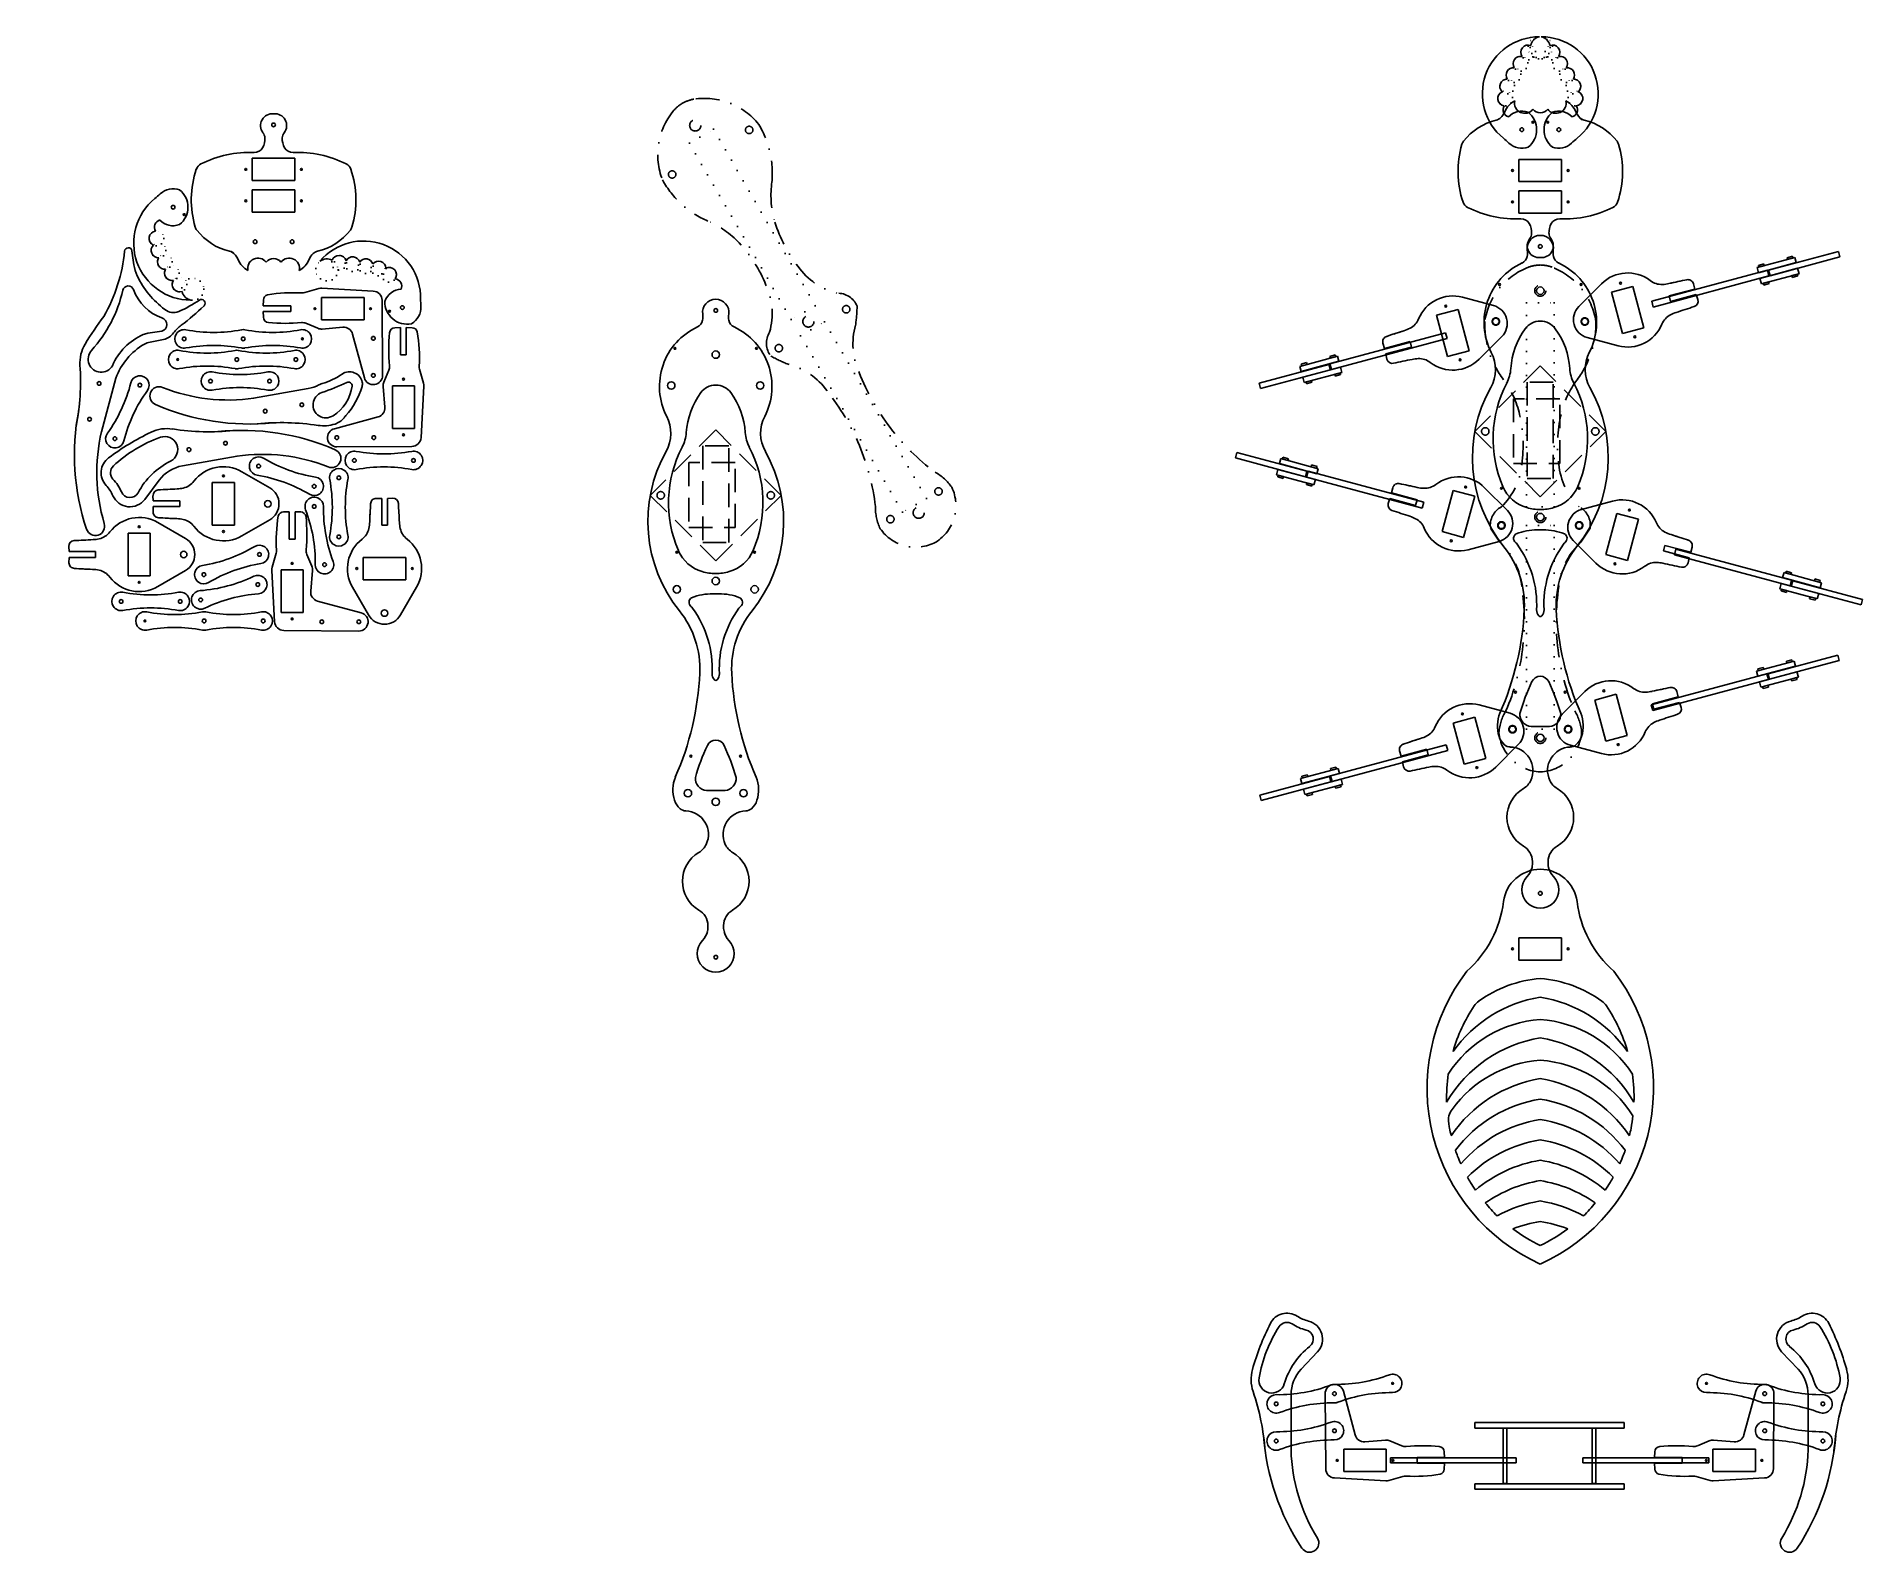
# Model space of a CAD drawing. Header units: millimetres. Extents: x -17 to 969, y -635 to 184.
import ezdxf

# ---------------------------------------------------------------- set-up
doc = ezdxf.new("R2010")
doc.units = ezdxf.units.MM
for name, pattern in [('DASHDOT', [25.4, 12.7, -6.35, 0, -6.35]), ('DASHED', [19.05, 12.7, -6.35]), ('DOT', [6.35, 0, -6.35]), ('DOT2', [3.175, 0, -3.175])]:
    doc.linetypes.add(name, pattern=pattern)
doc.layers.get('0').update_dxf_attribs({"linetype": 'CONTINUOUS', "lineweight": 25, "true_color": 0x000000})

# ---------------------------------------------------------------- blocks, each defined once
blk = doc.blocks.new('servo_mount')
for p, q in [((6, 11.5), (-6, 11.5)), ((-6, 11.5), (-6, -11.5)), ((6, -11.5), (6, 11.5)), ((-6, -11.5), (6, -11.5))]:
    blk.add_line(p, q)
for centre in [(0, 15), (0, -15)]:
    blk.add_circle(centre, 0.5)
blk = doc.blocks.new('femur')
for p, q in [((20.12, 13.18), (26.46, 36.77)), ((36.29, 35.44), (36, -5.04)), ((-5.06, 7.39), (1.35, 10.09)), ((3.72, 10.46), (14.86, 9.49)), ((-28.09, 1.03), (-28, 4.09)), ((-13.31, 1.03), (-28.09, 1.03)), ((-13.31, -2.07), (-13.31, 1.03)), ((-28.09, -2.07), (-13.31, -2.07)), ((-28.09, -2.07), (-28, -5.19)), ((-5.64, -9.19), (1.92, -11.33)), ((3.56, -11.52), (31.27, -9.99))]:
    blk.add_line(p, q)
for centre in [(31.29, 35.48), (31.29, 15.48)]:
    blk.add_circle(centre, 1)
for centre, radius, start, end in [((31.29, 35.48), 5, 359.59186, 164.954), ((3.29, 5.48), 5, 85.05958, 112.79265), ((15.29, 14.48), 5, 265.05958, 344.954), ((-25, 4), 3, 95.49408, 178.27696), ((-16.19, -87.62), 95.04, 84.73033, 95.49408), ((-7, 12), 5, 264.73033, 292.79265), ((-25, -5.1), 3, 181.69402, 254.67329), ((-12.07, 74.29), 83.43, 260.53177, 273.28845), ((-7, -14), 5, 74.16424, 93.28845), ((31, -5), 5, 273.14728, 359.59186), ((3.29, -6.52), 5, 254.16424, 273.14728)]:
    blk.add_arc(centre, radius, start, end)
at = {"rotation": 90}
blk.add_blockref('servo_mount', (14.79, -0.52), dxfattribs=at)
blk = doc.blocks.new('femur_tibia')
for centre in [(0, 0), (31.9, 0)]:
    blk.add_circle(centre, 1)
for centre, radius, start, end in [((0, 0), 5, 79.1845, 280.8155), ((15.95, 83.49), 80, 259.1845, 280.8155), ((31.9, 0), 5, 259.1845, 100.8155), ((15.95, -83.49), 80, 79.1845, 100.8155)]:
    blk.add_arc(centre, radius, start, end)
blk = doc.blocks.new('femur_tibia_control')
for centre, radius in [((-31.9, 0), 0.5), ((0, 0), 1), ((0, 0), 1), ((31.9, 0), 1)]:
    blk.add_circle(centre, radius)
for centre, radius, start, end in [((-31.9, 0), 5, 79.1845, 280.8155), ((-15.95, 83.49), 80, 259.1845, 280.8155), ((0, 0), 5, 80.7182, 100.8155), ((0, 0), 5, 79.1845, 99.2818), ((15.95, 83.49), 80, 259.1845, 280.8155), ((31.9, 0), 5, 259.1845, 100.8155), ((-15.95, -83.49), 80, 79.1845, 100.8155), ((0, 0), 5, 259.1845, 279.2818), ((0, 0), 5, 260.7182, 280.8155), ((15.95, -83.49), 80, 79.1845, 100.8155)]:
    blk.add_arc(centre, radius, start, end)
blk = doc.blocks.new('coxa')
for p, q in [((-25, 8.66), (-10, 17.32)), ((37.88, 1.55), (23.5, 1.55)), ((23.5, 1.55), (23.5, -1.55)), ((37.88, 1.55), (37.9, 4.48)), ((-25, -8.66), (-10, -17.32)), ((23.5, -1.55), (37.88, -1.55)), ((37.88, -1.55), (38, -4.37))]:
    blk.add_line(p, q)
blk.add_circle((-24, 0), 1.75)
for centre, radius, start, end in [((0, 0), 20, 37.44774, 120), ((23.82, 18.24), 10, 217.44774, 257.39225), ((-20, 0), 10, 120, 240), ((26, 28), 20, 257.39225, 267.70166), ((9.46, -384.21), 392.55, 86.2549, 87.70166), ((9.46, -384.21), 392.55, 86.85591, 87.70166), ((34.9, 4.5), 3, 359.59348, 90), ((23.82, -18.24), 10, 102.60775, 142.55226), ((26, -28), 20, 93.09665, 102.60775), ((163.42, -2568.18), 2563.9, 92.86768, 93.09661), ((35, -4.5), 3, 272.86768, 2.39691), ((0, 0), 20, 240, 322.55226)]:
    blk.add_arc(centre, radius, start, end)
blk.add_blockref('servo_mount', (0, 0))
blk = doc.blocks.new('tibia_middle')
for p, q in [((-14.41, 18.68), (-23.3, 28.16)), ((-9, 5), (-9, -25))]:
    blk.add_line(p, q)
for centre in [(-1, 0), (-1, -20)]:
    blk.add_circle(centre, 1)
for centre, radius, start, end in [((-16, 35), 10, 103.7418, 223.14261), ((-16, 35), 5, 103.10613, 231.73139), ((-23.13, 64.14), 20, 283.7418, 302.98779), ((-22.39, 62.43), 23.16, 283.10613, 303.62346), ((-6.79, 38.98), 10, 26.81685, 122.98779), ((-6.79, 38.98), 5, 33.04673, 123.62346), ((-64.21, 1.62), 73.5, 9.73185, 33.04672), ((-120.04, -18.27), 136.9, 15.59249, 26.81685), ((-44.17, -0.71), 40.48, 16.61109, 51.73139), ((-29, 5), 20, 0, 43.14261), ((1.33, 12.86), 7, 196.61109, 9.73185), ((-7.45, 13.15), 20, 341.31386, 15.59249), ((134.78, -34.95), 130.14, 161.31386, 175.838), ((-120.3, -7.89), 126.51, 326.47466, 355.89242), ((-104.61, -22.07), 95.66, 328.27277, 358.36303), ((-19, -75), 5, 148.27277, 326.4747)]:
    blk.add_arc(centre, radius, start, end)
blk = doc.blocks.new('tibia_front')
blk.add_line((-10.29, 13.43), (-10.29, -16.57))
for centre in [(-2.29, 8.43), (-2.29, -11.57)]:
    blk.add_circle(centre, 1)
for centre, radius, start, end in [((-8.42, 35.66), 7, 91.74071, 204.47617), ((-8.48, 37.66), 5, 63.8201, 91.74071), ((-23.8, 6.51), 39.72, 37.81273, 63.8201), ((-49.92, 16.77), 38.59, 6.60268, 24.47617), ((-8, 35), 2, 74.63109, 195.7048), ((-121.46, 3.1), 115.86, 8.51762, 15.7048), ((-14.69, 15.12), 22.98, 22.74166, 71.67977), ((23.38, 43.12), 20, 217.81273, 222.2523), ((1.17, 22.95), 10, 7.85123, 42.2523), ((-1.65, 22.36), 10, 186.60268, 197.31881), ((0.04, 21.29), 7, 188.51762, 22.74166), ((-8.73, 21.58), 20, 341.31386, 7.85123), ((-30.29, 13.43), 20, 0, 17.31881), ((133.5, -26.52), 130.14, 161.31386, 175.838), ((-121.58, 0.54), 126.51, 326.47466, 355.89242), ((-105.9, -13.64), 95.66, 328.27277, 358.36303), ((-20.29, -66.57), 5, 148.27277, 326.4747)]:
    blk.add_arc(centre, radius, start, end)
blk = doc.blocks.new('tibia_rear')
for p, q in [((1.73, 72.67), (-1.21, 65.7)), ((-27.11, 30.99), (-20.45, 27.74)), ((-25, 35), (-18.1, 32.03)), ((-7.65, 4.06), (-7.65, -25.94))]:
    blk.add_line(p, q)
for centre in [(0.35, -0.94), (0.35, -20.94)]:
    blk.add_circle(centre, 1)
for centre, radius, start, end in [((3.58, 71.89), 2, 350.69444, 157.12224), ((94.33, 57.02), 89.97, 170.69444, 194.47677), ((-41.21, 91.69), 48.24, 291.45946, 319.6972), ((-19.63, 73.47), 20, 319.50865, 337.12224), ((-41.77, 55.21), 2, 40.37013, 210.90112), ((66.93, 120.26), 128.68, 210.9011, 218.13916), ((10.56, 99.69), 66.68, 220.37013, 231.35182), ((-24.98, 66.84), 24.91, 274.07134, 325.41842), ((-2, 51), 3, 358.00127, 145.41842), ((74.23, 48.34), 73.28, 178.00127, 206.9717), ((-50.01, 28.44), 20, 21.34512, 38.13916), ((-26.72, 53.08), 7, 231.35182, 296.51691), ((-23.06, 38.23), 3.77, 92.36288, 238.96547), ((-23, 39), 9, 201.34512, 242.86145), ((-22.05, 22.85), 10, 51.24466, 66.72221), ((-35.95, 5.53), 32.2, 8.18851, 51.24466), ((-118.69, -19.21), 136.9, 15.59249, 23.11129), ((-24.84, 18.76), 10, 45.03817, 63.97559), ((-42.46, 1.11), 34.94, 4.85436, 45.03817), ((2.69, 11.93), 7, 194.97941, 26.9717), ((-6.09, 12.21), 20, 341.31386, 15.59249), ((136.14, -35.89), 130.14, 161.31386, 175.838), ((-118.94, -8.82), 126.51, 326.47466, 355.89242), ((-103.26, -23), 95.66, 328.27277, 358.36303), ((-17.65, -75.94), 5, 148.27277, 326.4747)]:
    blk.add_arc(centre, radius, start, end)
blk = doc.blocks.new('control_pcb')
at = {"linetype": 'DASHED'}
for p, q in [((-35.36, 35.36), (-70.71, 0)), ((0, 0), (-35.36, 35.36)), ((-18, 10.5), (-53, 10.5)), ((-53, 10.5), (-53, -14.5)), ((-18, -14.5), (-18, 10.5)), ((-10, 7), (-62, 7)), ((-62, 7), (-62, -7)), ((-10, -7), (-10, 7)), ((-70.71, 0), (-35.36, -35.36)), ((-62, -7), (-10, -7)), ((-35.36, -35.36), (0, 0)), ((-53, -14.5), (-18, -14.5))]:
    blk.add_line(p, q, dxfattribs=at)
for centre in [(-35.36, 29.7), (-35.36, -29.7)]:
    blk.add_circle(centre, 2, dxfattribs=at)
blk = doc.blocks.new('thorax_top')
for centre, radius in [((-125.5, 22), 0.5), ((-105.5, 24), 2), ((-105.5, 24), 2), ((-15.5, 21), 0.5), ((4.5, 21), 2), ((94.5, 13.4), 0.5), ((114.5, 15), 2), ((-146, 0), 1), ((-122.14, 0), 2), ((0, 0), 2), ((119.14, 0), 2), ((203, 0), 1), ((4.5, -21), 2), ((94.5, -13.4), 0.5), ((114.5, -15), 2), ((-125.5, -22), 0.5), ((-105.5, -24), 2), ((-105.5, -24), 2), ((-15.5, -21), 0.5)]:
    blk.add_circle(centre, radius)
for centre, radius, start, end in [((-105, -5), 35.36, 62.77695, 155.13614), ((-32.2, -40.32), 76.96, 51.16033, 119.31501), ((-79.68, 44.22), 20, 242.77695, 299.31501), ((-42.15, -39.59), 65.08, 66.69884, 117.51769), ((-24.32, 1.82), 20, 15.82269, 66.69884), ((42.42, 165.53), 157.08, 272.67927, 293.79872), ((112.69, 4.68), 18.46, 72.27033, 111.92605), ((115.27, 12.74), 10, 40.65285, 72.27033), ((-141.61, 11.97), 5, 281.05214, 335.13614), ((-77.21, -25.56), 41.58, 93.96145, 125.95653), ((-81.46, 35.87), 20, 273.96145, 297.51769), ((36.79, 2.07), 29.86, 158.52948, 180.91399), ((11.5, 11.5), 2.92, 39.8639, 149.03624), ((17.58, 16.57), 5, 219.8639, 233.87846), ((47.16, 57.11), 55.18, 233.87846, 272.95156), ((47.42, 58.57), 50, 231.16033, 272.67927), ((139.36, -104.07), 119.81, 106.16593, 114.97711), ((106.5, 4.5), 6.52, 4.39871, 94.39871), ((119.06, 16), 5, 1.98008, 40.65285), ((136.73, 16.61), 12.67, 181.98008, 295.048), ((162, 0), 18, 30.44279, 149.55578), ((201, 0), 10, 225.47413, 134.52587), ((-145.04, 0.12), 6.96, 81.42228, 180.94957), ((-142.5, 16.5), 9.62, 261.02737, 281.05214), ((-95.75, 0), 10, 125.95653, 234.04347), ((-32.5, -0.5), 28.5, 1.00509, 15.82269), ((-32.5, 0.5), 28.5, 344.17731, 358.99491), ((-93.06, 0), 100, 359.08601, 0.91399), ((50, -3), 5, 48.59038, 90), ((52.65, 0), 1, 311.40962, 48.59038), ((90.88, 0), 5, 114.97711, 245.02289), ((212.99, 0), 100, 177.87867, 182.12133), ((105, 4), 8.06, 357.87867, 7.12502), ((137.86, 14.19), 10, 295.048, 329.55578), ((186.14, 14.19), 10, 210.44279, 268.06653), ((186.26, 17.71), 13.52, 268.06653, 281.7424), ((186.98, 14.26), 10, 281.7424, 314.52587), ((-145.04, -0.12), 6.96, 179.05043, 278.57772), ((-142.5, -16.5), 9.62, 78.94786, 98.97263), ((-141.61, -11.97), 5, 24.86386, 78.94786), ((-77.21, 25.56), 41.58, 234.04347, 266.03855), ((-24.32, -1.82), 20, 293.30116, 344.17731), ((36.79, -2.07), 29.86, 179.08601, 201.47052), ((47.16, -57.11), 55.18, 87.04844, 126.12154), ((47.42, -58.57), 50, 87.32073, 128.83967), ((42.42, -165.53), 157.08, 66.20128, 87.32073), ((50, 3), 5, 270, 311.40962), ((139.36, 104.07), 119.81, 245.02289, 253.83407), ((106.5, -4.5), 6.52, 265.60129, 355.60129), ((105, -4), 8.06, 352.87498, 2.12133), ((136.73, -16.61), 12.67, 64.952, 178.01992), ((137.86, -14.19), 10, 30.44422, 64.952), ((162, 0), 18, 210.44422, 329.55721), ((186.14, -14.19), 10, 91.93347, 149.55721), ((186.26, -17.71), 13.52, 78.2576, 91.93347), ((186.98, -14.26), 10, 45.47413, 78.2576), ((-105, 5), 35.36, 204.86386, 297.22305), ((-81.46, -35.87), 20, 62.48231, 86.03855), ((-42.15, 39.59), 65.08, 242.48231, 293.30116), ((-32.2, 40.32), 76.96, 240.68499, 308.83967), ((11.5, -11.5), 2.92, 210.96376, 320.1361), ((17.58, -16.57), 5, 126.12154, 140.1361), ((115.27, -12.74), 10, 287.72967, 319.34715), ((119.06, -16), 5, 319.34715, 358.01992), ((-79.68, -44.22), 20, 60.68499, 117.22305), ((112.69, -4.68), 18.46, 248.07395, 287.72967)]:
    blk.add_arc(centre, radius, start, end)
blk.add_blockref('control_pcb', (-10.86, 0))
blk = doc.blocks.new('thorax_botom')
at = {"linetype": 'DOT'}
for p, q in [((-115.5, -7.5), (-115.5, 7.5)), ((-115.5, 7.5), (-5.5, 7.5)), ((-5.5, 7.5), (-5.5, -7.5)), ((4.5, -7.5), (4.5, 7.5)), ((4.5, 7.5), (114.5, 7.5)), ((114.5, 7.5), (114.5, -7.5)), ((-5.5, -7.5), (-115.5, -7.5)), ((114.5, -7.5), (4.5, -7.5))]:
    blk.add_line(p, q, dxfattribs=at)
at = {"linetype": 'DASHDOT'}
for centre, radius in [((-105.5, 24), 2), ((4.5, 21), 2), ((114.5, 15), 2), ((-122.14, 0), 3), ((0, 0), 3), ((119.14, 0), 3), ((4.5, -21), 2), ((114.5, -15), 2), ((-105.5, -24), 2)]:
    blk.add_circle(centre, radius, dxfattribs=at)
for centre, radius, start, end in [((-99.84, -7.04), 37.47, 98.69158, 158.91338), ((-104.58, -20.93), 50.94, 53.18176, 91.0295), ((-44.09, 59.87), 50, 233.18176, 256.91629), ((-31.92, 46.71), 36.87, 275.33063, 315.7893), ((4.5, 15.67), 11.33, 82.51095, 151.92751), ((-42.18, -51.73), 92.21, 52.06894, 58.5145), ((40.92, 46.71), 36.87, 224.2107, 264.66937), ((118.05, -3.28), 25.66, 94.18762, 121.71417), ((114.19, -0.92), 23.32, 2.27099, 85.12333), ((-38.82, 82.57), 73.3, 256.91629, 278.09356), ((56, 132.12), 123.52, 261.38594, 293.15077), ((-114.77, -0.62), 21.24, 160.58069, 178.3199), ((-114.77, 0.62), 21.24, 181.6801, 199.41931), ((-99.84, 7.04), 37.47, 201.08662, 261.30842), ((-38.82, -82.57), 73.3, 81.90644, 103.08371), ((56, -132.12), 123.52, 66.84923, 98.61406), ((114.19, 0.92), 23.32, 274.87667, 357.72901), ((-44.09, -59.87), 50, 103.08371, 126.81824), ((-31.92, -46.71), 36.87, 44.2107, 84.66937), ((40.92, -46.71), 36.87, 95.33063, 135.7893), ((118.05, 3.28), 25.66, 238.28583, 265.81238), ((-104.58, 20.93), 50.94, 268.9705, 306.81824), ((4.5, -15.67), 11.33, 208.07249, 277.48905), ((-42.18, 51.73), 92.21, 301.4855, 307.93106)]:
    blk.add_arc(centre, radius, start, end, dxfattribs=at)
blk = doc.blocks.new('abdomen')
blk.add_circle((0, 0), 1)
for centre, radius, start, end in [((42.89, 105.24), 104.01, 114.35153, 217.44887), ((-42.89, 105.24), 104.01, 322.55113, 65.64847), ((38.12, 109.91), 88.7, 115.45425, 126.65155), ((-38.12, 109.91), 88.7, 53.34845, 64.54575), ((11.54, 248.02), 71.95, 248.50537, 260.77284), ((-11.54, 248.02), 71.95, 279.22716, 291.49463), ((46.46, 104.86), 98.3, 135.23863, 140.76404), ((11.54, 237.02), 71.95, 241.00739, 260.77284), ((-11.54, 237.02), 71.95, 279.22716, 298.99261), ((-46.46, 104.86), 98.3, 39.23596, 44.76137), ((38.12, 109.91), 88.7, 145.51306, 148.7036), ((11.54, 215.02), 71.95, 229.71186, 260.77284), ((11.54, 226.02), 71.95, 235.05251, 260.77284), ((-11.54, 226.02), 71.95, 279.22716, 304.94749), ((-11.54, 215.02), 71.95, 279.22716, 310.28814), ((-38.12, 109.91), 88.7, 31.2964, 34.48694), ((38.12, 109.91), 88.7, 148.7036, 150.83666), ((11.54, 204.02), 71.95, 225.00775, 260.77284), ((-11.54, 204.02), 71.95, 279.22716, 314.99225), ((-38.12, 109.91), 88.7, 29.16334, 31.2964), ((38.12, 109.91), 88.7, 158.88716, 161.14651), ((11.54, 182.02), 71.95, 217.14182, 260.77284), ((38.12, 109.91), 88.7, 156.00412, 158.88716), ((11.54, 193.02), 71.95, 220.82221, 260.77284), ((-11.54, 193.02), 71.95, 279.22716, 319.17779), ((-11.54, 182.02), 71.95, 279.22716, 322.85818), ((-38.12, 109.91), 88.7, 21.11284, 23.99588), ((-38.12, 109.91), 88.7, 18.85349, 21.11284), ((38.12, 109.91), 88.7, 166.40951, 169.10161), ((11.54, 171.02), 71.95, 214.02778, 260.77284), ((-11.54, 171.02), 71.95, 279.22716, 325.97222), ((-38.12, 109.91), 88.7, 10.89839, 13.59049), ((38.12, 109.91), 88.7, 169.10161, 173.4704), ((5, 155), 65.19, 212.47119, 265.60129), ((39.57, 122.45), 10, 323.85792, 9.16497), ((-38.12, 109.91), 88.7, 9.16497, 10.89839), ((38.12, 109.91), 88.7, 178.24336, 188.01495), ((11.54, 149.02), 71.95, 210.3784, 260.77284), ((-5, 155), 65.19, 274.39871, 323.85792), ((-11.54, 149.02), 71.95, 279.22716, 329.6216), ((-38.12, 109.91), 88.7, 351.98505, 1.75664), ((5, 133), 65.19, 212.94459, 265.60129), ((-5, 133), 65.19, 274.39871, 327.05541), ((11.54, 127.02), 71.95, 215.41751, 260.77284), ((38.12, 109.91), 88.7, 196.09715, 213.64329), ((-11.54, 127.02), 71.95, 279.22716, 324.58249), ((-38.12, 109.91), 88.7, 326.35671, 343.90285), ((-27.39, 66.31), 10, 213.64329, 234.06037), ((27.39, 66.31), 10, 305.93963, 326.35671), ((5, 111), 65.19, 234.06037, 265.60129), ((-5, 111), 65.19, 274.39871, 305.93963), ((-79.37, -3), 60, 7.18076, 48.59038), ((79.37, -3), 60, 131.40962, 172.81924), ((0, 7), 20, 187.18076, 352.81924)]:
    blk.add_arc(centre, radius, start, end)
at = {"rotation": 90}
blk.add_blockref('servo_mount', (0, 30), dxfattribs=at)
blk = doc.blocks.new('jaw')
for centre, radius in [((0, 0), 1), ((6, -4), 0.5)]:
    blk.add_circle(centre, radius)
at = {"linetype": 'DOT2'}
for centre, radius in [((-8.94, -16.85), 4), ((-7.86, -23.33), 4), ((-4.44, -29.44), 4), ((-0.66, -35.56), 4), ((3.47, -41.68), 4), ((10.59, -44.26), 6)]:
    blk.add_circle(centre, radius, dxfattribs=at)
for centre, radius, start, end in [((0, 0), 10, 69.51268, 133.64991), ((9.55, -19.31), 30.82, 129.0963, 269.88068), ((-41.42, 43.41), 50, 309.0963, 313.64991), ((-4, 0), 12, 308.68219, 51.31781), ((-6.06, -10.73), 4, 106.97949, 212.46826), ((0, 0), 10, 223.69819, 290.48732), ((-8.94, -16.85), 4, 97.12949, 244.61627), ((-7.86, -23.33), 4, 134.30838, 270.34087), ((-4.44, -29.44), 4, 148.0541, 275.67964), ((-0.66, -35.56), 4, 147.72322, 281.45391), ((3.47, -41.68), 4, 146.70048, 289.57287), ((10.69, -44.25), 6, 191.44323, 258.42214)]:
    blk.add_arc(centre, radius, start, end)
blk = doc.blocks.new('head')
for centre in [(-10, 43), (10, 43), (0, -20)]:
    blk.add_circle(centre, 1)
for centre, radius, start, end in [((-24.87, 53.01), 5, 283.16456, 313.96997), ((-28.34, 56.61), 10, 313.96997, 336.38354), ((-7.5, 47.5), 12.75, 119.6628, 156.38354), ((-8.41, 57.36), 5.54, 167.28635, 322.6834), ((0.39, 57.78), 5.79, 220.73705, 266.13284), ((-0.39, 57.78), 5.79, 273.86716, 319.26295), ((8.41, 57.36), 5.54, 217.3166, 12.71365), ((7.5, 47.5), 12.75, 23.61646, 60.3372), ((28.34, 56.61), 10, 203.61646, 235.47685), ((24.87, 53.01), 5, 226.03003, 256.83544), ((-16.58, 17.58), 31.39, 103.16456, 142.34494), ((16.58, 17.58), 31.39, 37.65506, 76.83544), ((7.23, 20.43), 51.64, 163.46772, 198.65552), ((-37.47, 33.7), 5, 142.34494, 163.46772), ((37.47, 33.7), 5, 16.53228, 37.65506), ((-7.23, 20.43), 51.64, 341.34448, 16.53228), ((-36.95, 5.52), 5, 198.65552, 243.15962), ((-13.09, 52.67), 57.84, 243.15962, 272.55005), ((13.09, 52.67), 57.84, 267.44995, 296.84038), ((36.95, 5.52), 5, 296.84038, 341.34448), ((-10.3, -10.12), 5, 28.98821, 92.55005), ((-14.6, -12.5), 9.92, 357.12993, 28.98821), ((14.6, -12.5), 9.92, 151.01179, 182.87007), ((10.3, -10.12), 5, 87.44995, 151.01179), ((-0.67, -19.67), 6.37, 142.50207, 276.00901), ((-9.69, -12.75), 5, 322.50207, 357.12993), ((0.67, -19.67), 6.37, 263.99099, 37.49793), ((9.69, -12.75), 5, 182.87007, 217.49793)]:
    blk.add_arc(centre, radius, start, end)
at = {"rotation": 90}
for p in [(0, 21), (0, 4)]:
    blk.add_blockref('servo_mount', p, dxfattribs=at)

msp = doc.modelspace()

# ---------------------------------------------------------------- linework, layer by layer
for p, q in [((912, 59.06), (932.29, 64.5)), ((915.61, 61.06), (912.71, 60.29)), ((912.71, 60.29), (912.97, 59.32)), ((933.01, 61.79), (912.73, 56.35)), ((912.97, 59.32), (915.87, 60.1)), ((915.87, 60.1), (915.61, 61.06)), ((918.23, 57.62), (955.9, 67.72)), ((956.68, 64.82), (919.01, 54.73)), ((931.06, 65.2), (928.16, 64.43)), ((928.16, 64.43), (928.42, 63.46)), ((928.42, 63.46), (931.32, 64.24)), ((931.32, 64.24), (931.06, 65.2)), ((932.29, 64.5), (933.01, 61.79)), ((955.9, 67.72), (956.68, 64.82)), ((855.13, 40.92), (917.56, 57.65)), ((918.39, 54.56), (855.95, 37.83)), ((912.73, 56.35), (912, 59.06)), ((933.84, 58.7), (913.56, 53.27)), ((913.56, 53.27), (914.33, 50.37)), ((914.33, 50.37), (934.62, 55.8)), ((915.3, 50.63), (918.2, 51.4)), ((915.56, 49.66), (915.3, 50.63)), ((918.45, 50.44), (915.56, 49.66)), ((917.56, 57.65), (918.39, 54.56)), ((918.2, 51.4), (918.45, 50.44)), ((919.01, 54.73), (918.23, 57.62)), ((933.65, 55.54), (930.75, 54.77)), ((930.75, 54.77), (931.01, 53.8)), ((931.01, 53.8), (933.91, 54.58)), ((933.91, 54.58), (933.65, 55.54)), ((934.62, 55.8), (933.84, 58.7)), ((855.95, 37.83), (855.13, 40.92)), ((743.91, 23.98), (681.48, 7.25)), ((682.31, 4.16), (744.74, 20.89)), ((744.74, 20.89), (743.91, 23.98)), ((685.59, 11.25), (665.3, 5.82)), ((681.46, 11.19), (684.36, 11.96)), ((681.72, 10.22), (681.46, 11.19)), ((684.62, 11), (681.72, 10.22)), ((684.36, 11.96), (684.62, 11)), ((686.31, 8.54), (685.59, 11.25)), ((680.91, 6.9), (643.24, -3.2)), ((644.02, -6.1), (681.69, 4)), ((665.3, 5.82), (666.03, 3.11)), ((666.01, 7.04), (668.91, 7.82)), ((666.27, 6.08), (666.01, 7.04)), ((666.03, 3.11), (686.31, 8.54)), ((669.17, 6.85), (666.27, 6.08)), ((666.85, 0.02), (687.14, 5.46)), ((667.63, -2.87), (666.85, 0.02)), ((687.92, 2.56), (667.63, -2.87)), ((668.91, 7.82), (669.17, 6.85)), ((681.69, 4), (680.91, 6.9)), ((681.48, 7.25), (682.31, 4.16)), ((686.95, 2.3), (684.05, 1.53)), ((684.05, 1.53), (684.31, 0.56)), ((684.31, 0.56), (687.21, 1.34)), ((687.21, 1.34), (686.95, 2.3)), ((687.14, 5.46), (687.92, 2.56)), ((643.24, -3.2), (644.02, -6.1)), ((668.6, -2.62), (671.49, -1.84)), ((668.86, -3.58), (668.6, -2.62)), ((671.75, -2.8), (668.86, -3.58)), ((671.49, -1.84), (671.75, -2.8)), ((631.3, -40.73), (630.53, -43.63)), ((630.53, -43.63), (668.2, -53.72)), ((668.97, -50.82), (631.3, -40.73)), ((654.92, -43.95), (654.19, -46.66)), ((654.19, -46.66), (674.48, -52.1)), ((675.2, -49.39), (654.92, -43.95)), ((655.88, -44.21), (656.14, -43.24)), ((658.78, -44.99), (655.88, -44.21)), ((656.14, -43.24), (659.04, -44.02)), ((659.04, -44.02), (658.78, -44.99)), ((671.34, -48.35), (671.6, -47.38)), ((674.24, -49.13), (671.34, -48.35)), ((671.6, -47.38), (674.49, -48.16)), ((674.49, -48.16), (674.24, -49.13)), ((652.59, -52.64), (653.36, -49.75)), ((672.87, -58.08), (652.59, -52.64)), ((653.29, -53.87), (653.55, -52.9)), ((656.19, -54.65), (653.29, -53.87)), ((653.36, -49.75), (673.65, -55.18)), ((653.55, -52.9), (656.45, -53.68)), ((656.45, -53.68), (656.19, -54.65)), ((668.2, -53.72), (668.97, -50.82)), ((669.01, -57.04), (668.75, -58.01)), ((668.75, -58.01), (671.65, -58.79)), ((669.65, -50.8), (668.82, -53.89)), ((668.82, -53.89), (731.25, -70.62)), ((671.91, -57.82), (669.01, -57.04)), ((732.08, -67.53), (669.65, -50.8)), ((671.65, -58.79), (671.91, -57.82)), ((673.65, -55.18), (672.87, -58.08)), ((674.48, -52.1), (675.2, -49.39)), ((731.25, -70.62), (732.08, -67.53)), ((867.37, -95.84), (868.2, -92.75)), ((929.8, -112.56), (867.37, -95.84)), ((868.2, -92.75), (930.63, -109.48)), ((925.8, -108.18), (926.53, -105.47)), ((946.09, -113.62), (925.8, -108.18)), ((926.53, -105.47), (946.81, -110.91)), ((927.75, -104.77), (927.49, -105.73)), ((927.49, -105.73), (930.39, -106.51)), ((930.65, -105.54), (927.75, -104.77)), ((930.39, -106.51), (930.65, -105.54)), ((924.98, -111.27), (924.2, -114.17)), ((924.2, -114.17), (944.48, -119.6)), ((924.91, -115.39), (925.16, -114.43)), ((927.8, -116.17), (924.91, -115.39)), ((945.26, -116.71), (924.98, -111.27)), ((925.16, -114.43), (928.06, -115.2)), ((928.06, -115.2), (927.8, -116.17)), ((930.63, -109.48), (929.8, -112.56)), ((930.43, -112.73), (931.2, -109.83)), ((968.1, -122.83), (930.43, -112.73)), ((931.2, -109.83), (968.88, -119.93)), ((943.21, -108.91), (942.95, -109.87)), ((942.95, -109.87), (945.85, -110.65)), ((946.11, -109.69), (943.21, -108.91)), ((944.48, -119.6), (945.26, -116.71)), ((945.85, -110.65), (946.11, -109.69)), ((946.81, -110.91), (946.09, -113.62)), ((940.62, -118.57), (940.36, -119.53)), ((940.36, -119.53), (943.26, -120.31)), ((943.52, -119.34), (940.62, -118.57)), ((943.26, -120.31), (943.52, -119.34)), ((968.88, -119.93), (968.1, -122.83)), ((911.7, -158.61), (931.98, -153.17)), ((915.3, -156.61), (912.4, -157.38)), ((912.4, -157.38), (912.66, -158.35)), ((932.71, -155.88), (912.42, -161.32)), ((912.66, -158.35), (915.56, -157.57)), ((915.56, -157.57), (915.3, -156.61)), ((917.92, -160.05), (955.6, -149.95)), ((956.37, -152.85), (918.7, -162.94)), ((930.76, -152.47), (927.86, -153.24)), ((927.86, -153.24), (928.12, -154.21)), ((928.12, -154.21), (931.01, -153.43)), ((931.01, -153.43), (930.76, -152.47)), ((931.98, -153.17), (932.71, -155.88)), ((955.6, -149.95), (956.37, -152.85)), ((854.82, -176.75), (917.25, -160.03)), ((918.08, -163.11), (855.65, -179.84)), ((912.42, -161.32), (911.7, -158.61)), ((933.53, -158.97), (913.25, -164.41)), ((913.25, -164.41), (914.03, -167.3)), ((914.03, -167.3), (934.31, -161.87)), ((914.99, -167.04), (917.89, -166.27)), ((915.25, -168.01), (914.99, -167.04)), ((918.15, -167.23), (915.25, -168.01)), ((917.25, -160.03), (918.08, -163.11)), ((917.89, -166.27), (918.15, -167.23)), ((918.7, -162.94), (917.92, -160.05)), ((933.34, -162.13), (930.45, -162.9)), ((930.45, -162.9), (930.71, -163.87)), ((930.71, -163.87), (933.6, -163.09)), ((933.6, -163.09), (933.34, -162.13)), ((934.31, -161.87), (933.53, -158.97)), ((855.65, -179.84), (854.82, -176.75)), ((744.22, -198.35), (681.79, -215.08)), ((682.62, -218.16), (745.05, -201.44)), ((745.05, -201.44), (744.22, -198.35)), ((681.22, -215.43), (643.55, -225.53)), ((685.89, -211.07), (665.61, -216.51)), ((665.61, -216.51), (666.33, -219.22)), ((666.32, -215.29), (669.21, -214.51)), ((666.57, -216.25), (666.32, -215.29)), ((666.33, -219.22), (686.62, -213.78)), ((669.47, -215.47), (666.57, -216.25)), ((669.21, -214.51), (669.47, -215.47)), ((681.99, -218.33), (681.22, -215.43)), ((681.77, -211.14), (684.67, -210.37)), ((682.03, -212.11), (681.77, -211.14)), ((681.79, -215.08), (682.62, -218.16)), ((684.93, -211.33), (682.03, -212.11)), ((684.67, -210.37), (684.93, -211.33)), ((686.62, -213.78), (685.89, -211.07)), ((643.55, -225.53), (644.32, -228.43)), ((644.32, -228.43), (681.99, -218.33)), ((667.16, -222.31), (687.45, -216.87)), ((667.94, -225.2), (667.16, -222.31)), ((688.22, -219.77), (667.94, -225.2)), ((668.9, -224.94), (671.8, -224.17)), ((669.16, -225.91), (668.9, -224.94)), ((672.06, -225.13), (669.16, -225.91)), ((671.8, -224.17), (672.06, -225.13)), ((687.26, -220.03), (684.36, -220.8)), ((684.36, -220.8), (684.62, -221.77)), ((684.62, -221.77), (687.51, -220.99)), ((687.51, -220.99), (687.26, -220.03)), ((687.45, -216.87), (688.22, -219.77)), ((759.75, -564.1), (840.25, -564.1)), ((759.75, -567), (759.75, -564.1)), ((759.75, -564.1), (759.75, -567)), ((840.25, -567), (759.75, -567)), ((777, -567), (775, -567)), ((775, -567), (775, -597)), ((777, -597), (777, -567)), ((823, -597), (823, -567)), ((823, -567), (825, -567)), ((825, -567), (825, -597)), ((840.25, -564.1), (840.25, -567)), ((782, -583), (714.12, -583)), ((714.12, -583), (714.12, -585.81)), ((714.12, -585.81), (782, -585.81)), ((782, -585.81), (782, -583)), ((818, -583), (885.88, -583)), ((818, -585.81), (818, -583)), ((885.88, -585.81), (818, -585.81)), ((885.88, -583), (885.88, -585.81)), ((759.75, -600), (759.75, -597.1)), ((759.75, -597.1), (840.25, -597.1)), ((759.75, -597.1), (759.75, -600)), ((840.25, -600), (759.75, -600)), ((775, -597), (777, -597)), ((825, -597), (823, -597)), ((840.25, -597.1), (840.25, -600))]:
    msp.add_line(p, q)

# ---------------------------------------------------------------- block references
at = {"yscale": -1}
for name, p in [('jaw', (785, 133.5)), ('femur', (133.92, 36.42))]:
    msp.add_blockref(name, p, dxfattribs=at)
for name, p, rotation in [('jaw', (805, 133.5), 180), ('thorax_botom', (400, 30), 660), ('head', (111.38, 116.07), 180), ('jaw', (180.87, 37.53), 229.99999999999997), ('thorax_top', (795, -75.5), 270), ('thorax_botom', (795, -75.5), 630.0000000000001), ('coxa', (842.18, 36.21), 374.99999999999994), ('thorax_top', (350, -110), 270), ('femur_tibia_control', (95.01, 20.63), 180), ('tibia_front', (118.69, -18.62), 280), ('femur_tibia_control', (91.51, 9.49), 360), ('femur_tibia', (25.73, -33.2), 65), ('femur_tibia', (109.24, -2.13), 180), ('tibia_middle', (65.54, -38.14), 459.99999999999994), ('coxa', (84.3, -68.33), 180), ('femur_tibia', (103.31, -48), 340.00000000000006), ('femur_tibia', (146.59, -86.18), 90), ('femur_tibia', (186.87, -44.95), 180), ('femur_tibia', (133.33, -69.77), 280), ('coxa', (171.26, -103.3), 450), ('coxa', (839.18, -86.21), 345), ('coxa', (38.86, -95.71), 180), ('femur', (121.91, -100.69), 270), ('femur_tibia', (73.76, -106.56), 380), ('femur_tibia', (102.85, -111.93), 195), ('femur_tibia', (61, -121), 180), ('femur_tibia_control', (73.87, -131.56), 360), ('coxa', (833.18, -183.79), 374.99999999999994), ('abdomen', (795, -278.5), 180), ('tibia_middle', (948.52, -553.99), 360), ('femur_tibia_control', (916.1, -548.45), 350), ('femur', (884.81, -583.93), 360), ('femur_tibia', (947.52, -573.99), 170.00000000000003)]:
    msp.add_blockref(name, p, dxfattribs=dict(rotation=rotation))
for name, p in [('head', (795, 90.5)), ('jaw', (57.16, 91.68))]:
    msp.add_blockref(name, p)
for name, p, rotation in [('tibia_rear', (17.82, -2.56), 525), ('coxa', (747.82, 23.79), 195.00000000000003), ('femur', (180.95, -1.36), 270), ('coxa', (750.82, -73.79), 165), ('coxa', (756.82, -196.21), 195.00000000000003), ('tibia_middle', (651.48, -553.99), 180), ('femur_tibia_control', (683.9, -548.45), 189.99999999999997), ('femur', (715.19, -583.93), 180), ('femur_tibia', (652.48, -573.99), 9.999999999999975)]:
    msp.add_blockref(name, p, dxfattribs=dict(at, rotation=rotation))

doc.saveas('drawing.dxf')
